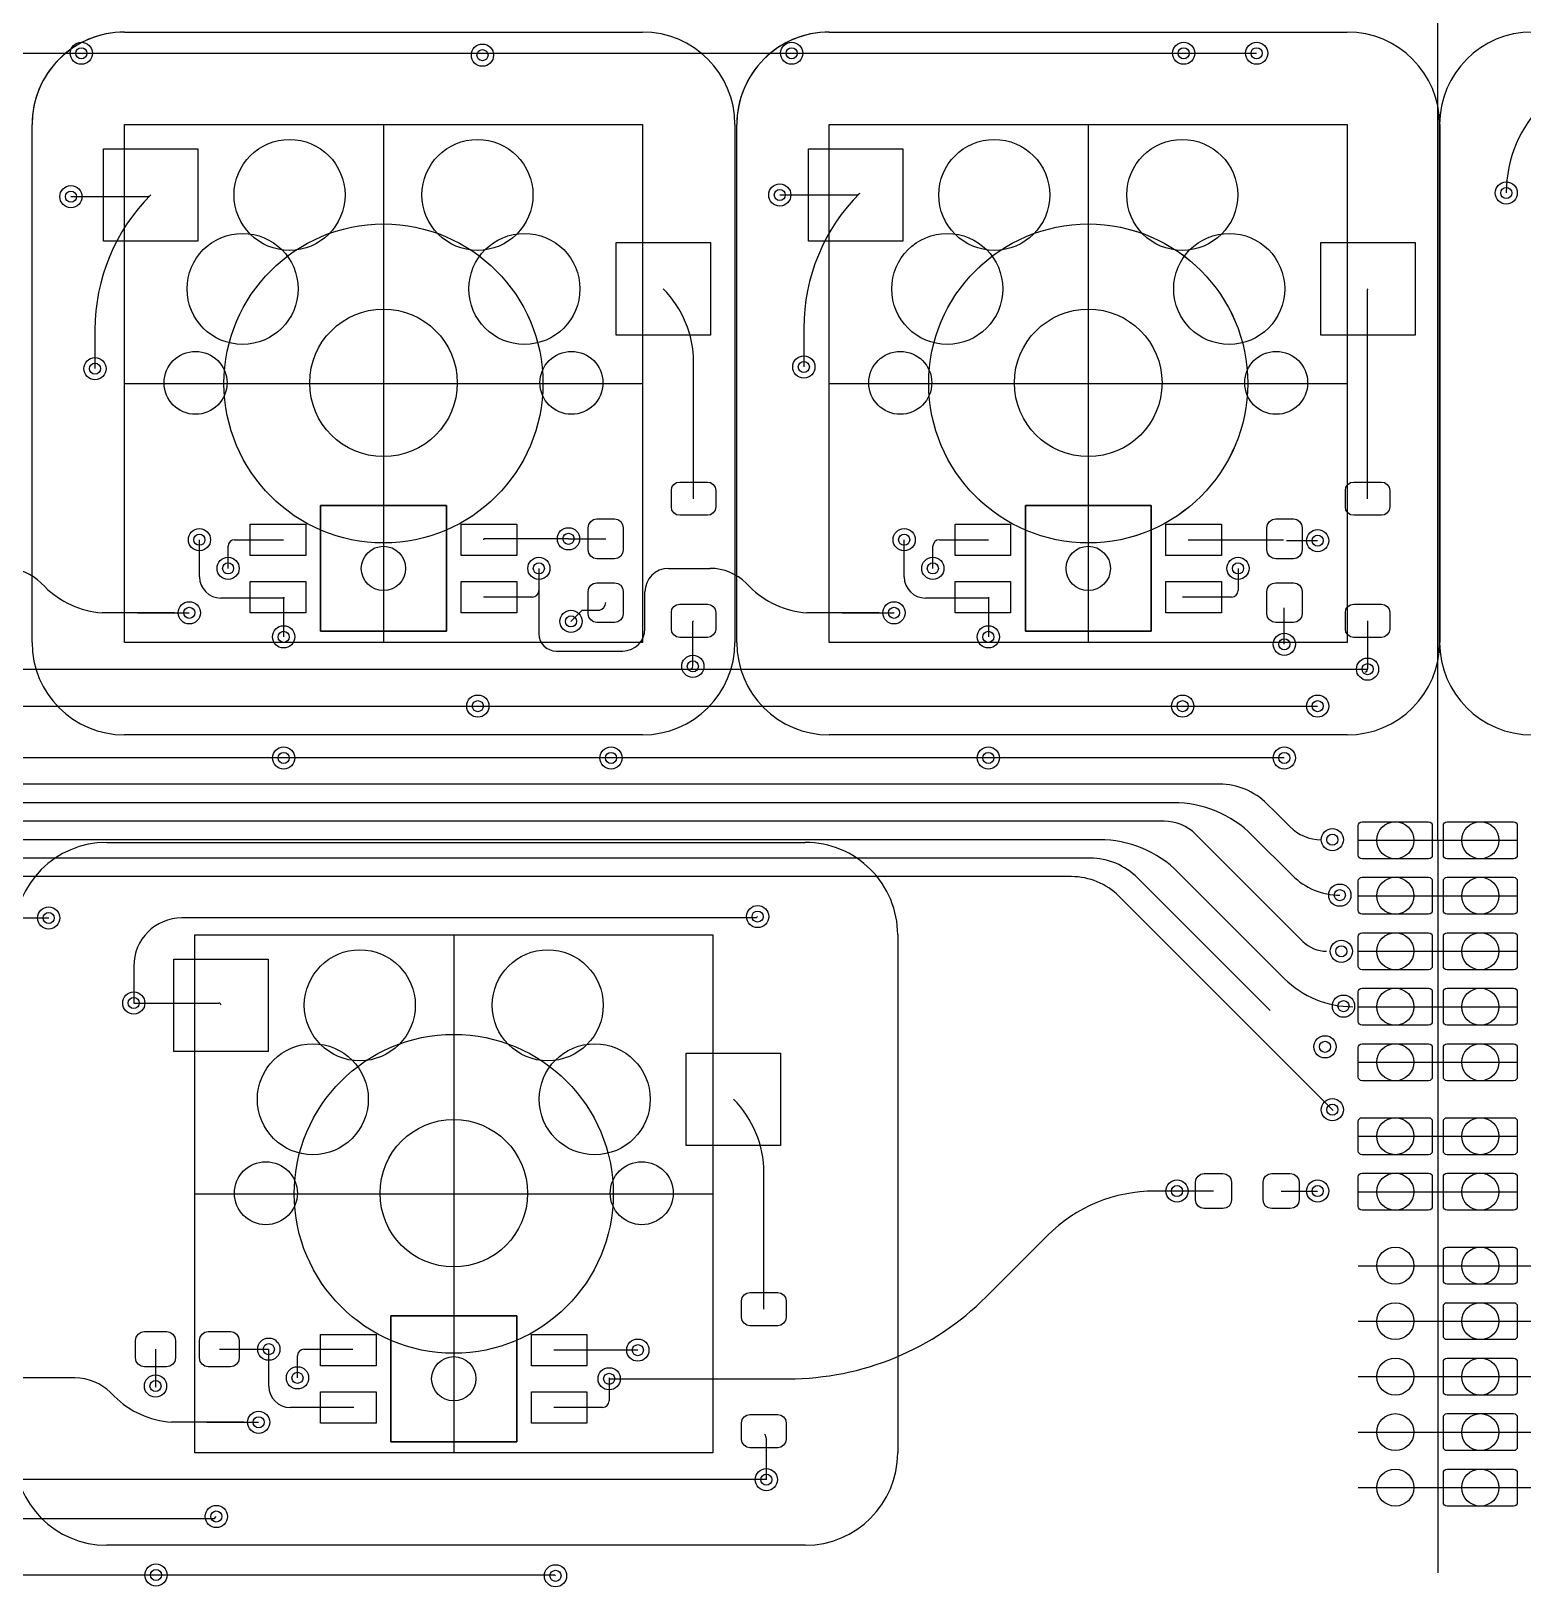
# Model space of a CAD drawing. Header units: millimetres. Extents: x -171 to 83, y -111 to 20.
# Drawn here: x -47.57 to -7.25, y -89.68 to -47.63 of the extents above; entities that cross this region are included whole.
import ezdxf

# ---------------------------------------------------------------- set-up
doc = ezdxf.new("R2010")
doc.units = ezdxf.units.MM
for name, color, linetype, lineweight, true_color in [('livello 4', 18, 'Continuous', 25, 0x000000), ('livello 5', 18, 'Continuous', 25, 0x000000), ('livello 6', 18, 'Continuous', 25, 0x000000), ('livello 7', 1, 'Continuous', 25, 0xff0000)]:
    doc.layers.add(name, color=color, linetype=linetype, lineweight=lineweight, true_color=true_color)

msp = doc.modelspace()

# ---------------------------------------------------------------- linework, layer by layer
at = {"layer": 'livello 4', "color": 133, "true_color": 0x37cbcb, "flags": 128}
msp.add_lwpolyline([(-4.3, -48.60005, 0.41421356), (-7.7, -52.00005)], format="xyb", dxfattribs=at)
for points in [[(-9.4, -69.10005), (-9.3924, -69.06175), (-9.3707, -69.02935), (-9.3383, -69.00765), (-9.3, -69.00005), (-7.5, -69.00005), (-7.4617, -69.00765), (-7.4293, -69.02935), (-7.4076, -69.06175), (-7.4, -69.10005), (-7.4, -69.90005), (-7.4076, -69.93835), (-7.4293, -69.97075), (-7.4617, -69.99245), (-7.5, -70.00005), (-9.3, -70.00005), (-9.3383, -69.99245), (-9.3707, -69.97075), (-9.3924, -69.93835), (-9.4, -69.90005), (-9.4, -69.10005)], [(-9.4, -70.60005), (-9.3924, -70.56175), (-9.3707, -70.52935), (-9.3383, -70.50765), (-9.3, -70.50005), (-7.5, -70.50005), (-7.4617, -70.50765), (-7.4293, -70.52935), (-7.4076, -70.56175), (-7.4, -70.60005), (-7.4, -71.40005), (-7.4076, -71.43835), (-7.4293, -71.47075), (-7.4617, -71.49245), (-7.5, -71.50005), (-9.3, -71.50005), (-9.3383, -71.49245), (-9.3707, -71.47075), (-9.3924, -71.43835), (-9.4, -71.40005), (-9.4, -70.60005)], [(-9.4, -72.10005), (-9.3924, -72.06175), (-9.3707, -72.02935), (-9.3383, -72.00765), (-9.3, -72.00005), (-7.5, -72.00005), (-7.4617, -72.00765), (-7.4293, -72.02935), (-7.4076, -72.06175), (-7.4, -72.10005), (-7.4, -72.90005), (-7.4076, -72.93835), (-7.4293, -72.97075), (-7.4617, -72.99245), (-7.5, -73.00005), (-9.3, -73.00005), (-9.3383, -72.99245), (-9.3707, -72.97075), (-9.3924, -72.93835), (-9.4, -72.90005), (-9.4, -72.10005)], [(-9.4, -73.60005), (-9.3924, -73.56175), (-9.3707, -73.52935), (-9.3383, -73.50765), (-9.3, -73.50005), (-7.5, -73.50005), (-7.4617, -73.50765), (-7.4293, -73.52935), (-7.4076, -73.56175), (-7.4, -73.60005), (-7.4, -74.40005), (-7.4076, -74.43835), (-7.4293, -74.47075), (-7.4617, -74.49245), (-7.5, -74.50005), (-9.3, -74.50005), (-9.3383, -74.49245), (-9.3707, -74.47075), (-9.3924, -74.43835), (-9.4, -74.40005), (-9.4, -73.60005)], [(-9.4, -75.10005), (-9.3924, -75.06175), (-9.3707, -75.02935), (-9.3383, -75.00765), (-9.3, -75.00005), (-7.5, -75.00005), (-7.4617, -75.00765), (-7.4293, -75.02935), (-7.4076, -75.06175), (-7.4, -75.10005), (-7.4, -75.90005), (-7.4076, -75.93835), (-7.4293, -75.97075), (-7.4617, -75.99245), (-7.5, -76.00005), (-9.3, -76.00005), (-9.3383, -75.99245), (-9.3707, -75.97075), (-9.3924, -75.93835), (-9.4, -75.90005), (-9.4, -75.10005)], [(-9.4, -77.10005), (-9.3924, -77.06175), (-9.3707, -77.02935), (-9.3383, -77.00765), (-9.3, -77.00005), (-7.5, -77.00005), (-7.4617, -77.00765), (-7.4293, -77.02935), (-7.4076, -77.06175), (-7.4, -77.10005), (-7.4, -77.90005), (-7.4076, -77.93835), (-7.4293, -77.97075), (-7.4617, -77.99245), (-7.5, -78.00005), (-9.3, -78.00005), (-9.3383, -77.99245), (-9.3707, -77.97075), (-9.3924, -77.93835), (-9.4, -77.90005), (-9.4, -77.10005)], [(-9.4, -78.60005), (-9.3924, -78.56175), (-9.3707, -78.52935), (-9.3383, -78.50765), (-9.3, -78.50005), (-7.5, -78.50005), (-7.4617, -78.50765), (-7.4293, -78.52935), (-7.4076, -78.56175), (-7.4, -78.60005), (-7.4, -79.40005), (-7.4076, -79.43835), (-7.4293, -79.47075), (-7.4617, -79.49245), (-7.5, -79.50005), (-9.3, -79.50005), (-9.3383, -79.49245), (-9.3707, -79.47075), (-9.3924, -79.43835), (-9.4, -79.40005), (-9.4, -78.60005)], [(-9.4, -80.60005), (-9.3924, -80.56175), (-9.3707, -80.52935), (-9.3383, -80.50765), (-9.3, -80.50005), (-7.5, -80.50005), (-7.4617, -80.50765), (-7.4293, -80.52935), (-7.4076, -80.56175), (-7.4, -80.60005), (-7.4, -81.40005), (-7.4076, -81.43835), (-7.4293, -81.47075), (-7.4617, -81.49245), (-7.5, -81.50005), (-9.3, -81.50005), (-9.3383, -81.49245), (-9.3707, -81.47075), (-9.3924, -81.43835), (-9.4, -81.40005), (-9.4, -80.60005)], [(-8.4, -81.00005), (-5.6657, -81.00005)], [(-9.4, -82.10005), (-9.3924, -82.06175), (-9.3707, -82.02935), (-9.3383, -82.00765), (-9.3, -82.00005), (-7.5, -82.00005), (-7.4617, -82.00765), (-7.4293, -82.02935), (-7.4076, -82.06175), (-7.4, -82.10005), (-7.4, -82.90005), (-7.4076, -82.93835), (-7.4293, -82.97075), (-7.4617, -82.99245), (-7.5, -83.00005), (-9.3, -83.00005), (-9.3383, -82.99245), (-9.3707, -82.97075), (-9.3924, -82.93835), (-9.4, -82.90005), (-9.4, -82.10005)], [(-8.4, -82.50005), (-5.5071, -82.50005)], [(-9.4, -83.60005), (-9.3924, -83.56175), (-9.3707, -83.52935), (-9.3383, -83.50765), (-9.3, -83.50005), (-7.5, -83.50005), (-7.4617, -83.50765), (-7.4293, -83.52935), (-7.4076, -83.56175), (-7.4, -83.60005), (-7.4, -84.40005), (-7.4076, -84.43835), (-7.4293, -84.47075), (-7.4617, -84.49245), (-7.5, -84.50005), (-9.3, -84.50005), (-9.3383, -84.49245), (-9.3707, -84.47075), (-9.3924, -84.43835), (-9.4, -84.40005), (-9.4, -83.60005)], [(-8.4, -84.00005), (-6.9, -84.00005)], [(-9.4, -85.10005), (-9.3924, -85.06175), (-9.3707, -85.02935), (-9.3383, -85.00765), (-9.3, -85.00005), (-7.5, -85.00005), (-7.4617, -85.00765), (-7.4293, -85.02935), (-7.4076, -85.06175), (-7.4, -85.10005), (-7.4, -85.90005), (-7.4076, -85.93835), (-7.4293, -85.97075), (-7.4617, -85.99245), (-7.5, -86.00005), (-9.3, -86.00005), (-9.3383, -85.99245), (-9.3707, -85.97075), (-9.3924, -85.93835), (-9.4, -85.90005), (-9.4, -85.10005)], [(-8.4, -85.50005), (-6.9, -85.50005)], [(-9.4, -86.60005), (-9.3924, -86.56175), (-9.3707, -86.52935), (-9.3383, -86.50765), (-9.3, -86.50005), (-7.5, -86.50005), (-7.4617, -86.50765), (-7.4293, -86.52935), (-7.4076, -86.56175), (-7.4, -86.60005), (-7.4, -87.40005), (-7.4076, -87.43835), (-7.4293, -87.47075), (-7.4617, -87.49245), (-7.5, -87.50005), (-9.3, -87.50005), (-9.3383, -87.49245), (-9.3707, -87.47075), (-9.3924, -87.43835), (-9.4, -87.40005), (-9.4, -86.60005)], [(-8.4, -87.00005), (-6.6, -87.00005)]]:
    msp.add_lwpolyline(points, dxfattribs=at)
at = {"layer": 'livello 4', "color": 250, "true_color": 0x121212}
msp.add_circle((-7.7, -52.00005), 0.3, dxfattribs=at)
at = {"layer": 'livello 4', "color": 18, "true_color": 0x000000}
msp.add_circle((-7.7, -52.00005), 0.15, dxfattribs=at)
at = {"layer": 'livello 5', "color": 250, "true_color": 0x3d3d3d, "flags": 128}
for points in [[(-45.048, -47.6503, 0.41421356), (-47.548, -50.1503)], [(-45.048, -47.6505, 0.41422528), (-47.548, -50.1504)], [(-28.549, -50.1503, 0.41421356), (-31.049, -47.6503)], [(-28.5491, -50.1504, 0.41421356), (-31.049, -47.6505)], [(-25.9985, -47.6503, 0.41421356), (-28.4985, -50.1503)], [(-25.998, -47.6503, 0.41421356), (-28.498, -50.1503)], [(-25.998, -47.6505, 0.41422528), (-28.498, -50.1504)], [(-9.4995, -50.1503, 0.41421356), (-11.9995, -47.6503)], [(-9.499, -50.1503, 0.41421356), (-11.999, -47.6503)], [(-9.4991, -50.1504, 0.41421356), (-11.999, -47.6505)], [(-6.9995, -47.6503, 0.41421356), (-9.4995, -50.1503)], [(-47.548, -64.15, 0.41421356), (-45.048, -66.65)], [(-31.049, -66.65, 0.41421356), (-28.549, -64.15)], [(-28.4985, -64.15, 0.41421356), (-25.9985, -66.65)], [(-28.498, -64.15, 0.41421356), (-25.998, -66.65)], [(-11.9995, -66.65, 0.41421356), (-9.4995, -64.15)], [(-11.999, -66.65, 0.41421356), (-9.499, -64.15)], [(-9.4995, -64.15, 0.41421356), (-6.9995, -66.65)], [(-45.5299, -69.5581, 0.41421356), (-48.0299, -72.0581)], [(-24.1488, -72.0581, 0.41422528), (-26.6489, -69.5581)], [(-48.0298, -86.0578, 0.41420185), (-45.5299, -88.5578)], [(-26.6489, -88.5578, 0.41421356), (-24.1489, -86.0578)]]:
    msp.add_lwpolyline(points, format="xyb", dxfattribs=at)
for points in [[(-45.048, -47.6503), (-31.049, -47.6503)], [(-45.048, -47.6504), (-31.049, -47.6504)], [(-25.9985, -47.6503), (-11.9995, -47.6503)], [(-25.998, -47.6503), (-11.999, -47.6503)], [(-25.998, -47.6504), (-11.999, -47.6504)], [(-47.548, -64.15), (-47.548, -50.1503)], [(-45.048, -64.15), (-45.048, -50.1503)], [(-45.048, -50.1503), (-31.049, -50.1503)], [(-45.048, -50.1504), (-31.049, -50.1504)], [(-38.0485, -50.1504), (-38.0485, -64.1504)], [(-31.049, -50.1503), (-31.049, -64.15)], [(-28.549, -50.1503), (-28.549, -64.15)], [(-28.4985, -64.15), (-28.4985, -50.1503)], [(-28.498, -64.15), (-28.498, -50.1503)], [(-25.9985, -64.15), (-25.9985, -50.1503)], [(-25.9985, -50.1503), (-11.9995, -50.1503)], [(-25.998, -50.1503), (-11.999, -50.1503)], [(-25.998, -64.15), (-25.998, -50.1503)], [(-25.998, -50.1504), (-11.999, -50.1504)], [(-18.999, -50.1504), (-18.999, -64.1504)], [(-18.9985, -50.1504), (-18.9985, -64.1504)], [(-11.9995, -50.1503), (-11.9995, -64.15)], [(-11.999, -50.1503), (-11.999, -64.15)], [(-9.4995, -64.15), (-9.4995, -50.1503)], [(-9.4995, -50.1503), (-9.4995, -64.15)], [(-9.499, -50.1503), (-9.499, -64.15)], [(-45.048, -57.1504), (-31.049, -57.1504)], [(-45.048, -57.1504), (-31.049, -57.1504)], [(-25.9985, -57.1504), (-11.9995, -57.1504)], [(-25.998, -57.1504), (-11.999, -57.1504)], [(-25.998, -57.1504), (-11.999, -57.1504)], [(-31.049, -64.15), (-45.048, -64.15)], [(-11.9995, -64.15), (-25.9985, -64.15)], [(-11.999, -64.15), (-25.998, -64.15)], [(-31.049, -66.65), (-45.048, -66.65)], [(-11.9995, -66.65), (-25.9985, -66.65)], [(-11.999, -66.65), (-25.998, -66.65)], [(-45.5299, -69.5581), (-31.5309, -69.5581)], [(-40.6479, -69.5581), (-26.6489, -69.5581)], [(-43.1479, -86.0576), (-43.1479, -72.0581)], [(-43.1479, -72.0581), (-29.1489, -72.0581)], [(-36.1484, -72.0579), (-36.1484, -86.0579)], [(-29.1489, -72.0581), (-29.1489, -86.0576)], [(-24.1489, -72.0581), (-24.1489, -86.0578)], [(-43.1479, -79.0579), (-29.1489, -79.0579)], [(-29.1489, -86.0576), (-43.1479, -86.0576)], [(-31.5309, -88.5578), (-45.5299, -88.5578)], [(-26.6489, -88.5578), (-40.6479, -88.5578)]]:
    msp.add_lwpolyline(points, dxfattribs=at)
at = {"layer": 'livello 5', "color": 250, "true_color": 0x2f2d31, "flags": 128}
for points in [[(-39.7485, -60.4504), (-36.3485, -60.4504)], [(-39.7485, -63.8504), (-39.7485, -60.4504)], [(-36.3485, -60.4504), (-39.7485, -60.4504)], [(-39.7485, -60.4504), (-39.7485, -63.8504)], [(-36.3485, -60.4504), (-36.3485, -63.8504)], [(-36.3485, -63.8504), (-36.3485, -60.4504)], [(-20.6985, -60.4504), (-17.2985, -60.4504)], [(-20.6985, -63.8504), (-20.6985, -60.4504)], [(-17.2985, -60.4504), (-20.6985, -60.4504)], [(-20.6985, -60.4504), (-20.6985, -63.8504)], [(-17.2985, -60.4504), (-17.2985, -63.8504)], [(-17.2985, -63.8504), (-17.2985, -60.4504)], [(-36.3485, -63.8504), (-39.7485, -63.8504)], [(-39.7485, -63.8504), (-36.3485, -63.8504)], [(-17.2985, -63.8504), (-20.6985, -63.8504)], [(-20.6985, -63.8504), (-17.2985, -63.8504)], [(-37.8484, -85.7579), (-37.8484, -82.3579)], [(-37.8484, -82.3579), (-34.4484, -82.3579)], [(-34.4484, -82.3579), (-37.8484, -82.3579)], [(-37.8484, -82.3579), (-37.8484, -85.7579)], [(-34.4484, -82.3579), (-34.4484, -85.7579)], [(-34.4484, -85.7579), (-34.4484, -82.3579)], [(-34.4484, -85.7579), (-37.8484, -85.7579)], [(-37.8484, -85.7579), (-34.4484, -85.7579)]]:
    msp.add_lwpolyline(points, dxfattribs=at)
at = {"layer": 'livello 5', "color": 250, "true_color": 0x3d3d3d}
for centre in [(-38.0485, -57.1504), (-18.999, -57.1504), (-18.9985, -57.1504), (-36.1484, -79.0579)]:
    msp.add_circle(centre, 4.3114, dxfattribs=at)
at = {"layer": 'livello 6', "color": 133, "true_color": 0x37cbcb, "flags": 128}
for points in [[(-65.0985, -48.223), (-14.4485, -48.223)], [(-43.0635, -50.804), (-43.0635, -53.304), (-45.6135, -53.304), (-45.6135, -50.804), (-43.0635, -50.804)], [(-24.0135, -50.804), (-24.0135, -53.304), (-26.5635, -53.304), (-26.5635, -50.804), (-24.0135, -50.804)], [(-46.4985, -52.1003), (-44.4504, -52.1003)], [(-27.3366, -52.054), (-25.2885, -52.054)], [(-29.2135, -53.3439), (-29.2135, -55.8439), (-31.7635, -55.8439), (-31.7635, -53.3439), (-29.2135, -53.3439)], [(-10.1635, -53.3439), (-10.1635, -55.8439), (-12.7135, -55.8439), (-12.7135, -53.3439), (-10.1635, -53.3439)], [(-11.4485, -60.2651), (-11.4485, -54.6181)], [(-45.8485, -55.6994), (-45.8485, -56.7504)], [(-26.6866, -55.6531), (-26.6866, -56.7041)], [(-29.6672, -60.2651), (-29.6672, -56.5768)], [(-29.2922, -59.8151), (-29.2061, -59.8322), (-29.1331, -59.881), (-29.0844, -59.954), (-29.0672, -60.0401), (-29.0672, -60.4901), (-29.0844, -60.5762), (-29.1331, -60.6492), (-29.2061, -60.6979), (-29.2922, -60.7151), (-30.0422, -60.7151), (-30.1283, -60.6979), (-30.2013, -60.6492), (-30.2501, -60.5762), (-30.2672, -60.4901), (-30.2672, -60.0401), (-30.2501, -59.954), (-30.2013, -59.881), (-30.1283, -59.8322), (-30.0422, -59.8151), (-29.2922, -59.8151)], [(-11.0735, -59.8151), (-10.9874, -59.8322), (-10.9144, -59.881), (-10.8657, -59.954), (-10.8485, -60.0401), (-10.8485, -60.4901), (-10.8657, -60.5762), (-10.9144, -60.6492), (-10.9874, -60.6979), (-11.0735, -60.7151), (-11.8235, -60.7151), (-11.9097, -60.6979), (-11.9826, -60.6492), (-12.0314, -60.5762), (-12.0485, -60.4901), (-12.0485, -60.0401), (-12.0314, -59.954), (-11.9826, -59.881), (-11.9097, -59.8322), (-11.8235, -59.8151), (-11.0735, -59.8151)], [(-41.6485, -61.8005), (-41.6485, -60.9504), (-40.1485, -60.9504), (-40.1485, -61.8005), (-41.6485, -61.8005)], [(-35.9485, -61.8005), (-35.9485, -60.9504), (-34.4485, -60.9504), (-34.4485, -61.8005), (-35.9485, -61.8005)], [(-31.8047, -60.8129), (-31.7138, -60.831), (-31.6368, -60.8825), (-31.5853, -60.9596), (-31.5672, -61.0505), (-31.5672, -61.6504), (-31.5853, -61.7413), (-31.6368, -61.8184), (-31.7138, -61.8699), (-31.8047, -61.8879), (-32.2797, -61.8879), (-32.3706, -61.8699), (-32.4476, -61.8184), (-32.4991, -61.7413), (-32.5172, -61.6504), (-32.5172, -61.0505), (-32.4991, -60.9596), (-32.4476, -60.8825), (-32.3706, -60.831), (-32.2797, -60.8129), (-31.8047, -60.8129)], [(-22.5985, -61.8005), (-22.5985, -60.9504), (-21.0985, -60.9504), (-21.0985, -61.8005), (-22.5985, -61.8005)], [(-16.8985, -61.8005), (-16.8985, -60.9504), (-15.3985, -60.9504), (-15.3985, -61.8005), (-16.8985, -61.8005)], [(-13.4547, -60.8129), (-13.3638, -60.831), (-13.2868, -60.8825), (-13.2353, -60.9596), (-13.2172, -61.0505), (-13.2172, -61.6504), (-13.2353, -61.7413), (-13.2868, -61.8184), (-13.3638, -61.8699), (-13.4547, -61.8879), (-13.9297, -61.8879), (-14.0206, -61.8699), (-14.0976, -61.8184), (-14.1491, -61.7413), (-14.1672, -61.6504), (-14.1672, -61.0505), (-14.1491, -60.9596), (-14.0976, -60.8825), (-14.0206, -60.831), (-13.9297, -60.8129), (-13.4547, -60.8129)], [(-43.0235, -62.3754), (-43.0235, -61.3754)], [(-42.0735, -61.3754), (-40.7485, -61.3754)], [(-33.0485, -61.3504), (-35.3235, -61.3504)], [(-33.0485, -61.3504), (-32.0422, -61.3504)], [(-23.9735, -62.3754), (-23.9735, -61.3754)], [(-23.0235, -61.3754), (-21.6985, -61.3754)], [(-16.2985, -61.3754), (-13.7172, -61.3754)], [(-13.6427, -61.4), (-12.7985, -61.4)], [(-42.2485, -62.1504), (-42.2485, -61.5505)], [(-23.1985, -62.1504), (-23.1985, -61.5505)], [(-33.8485, -62.1504), (-33.8485, -62.7504)], [(-33.8485, -62.1504), (-33.8485, -62.7504)], [(-30.3472, -62.1504), (-29.2142, -62.1504)], [(-14.9485, -62.1504), (-14.9485, -62.7504)], [(-47.2057, -62.6433), (-47.2985, -62.5505)], [(-41.6485, -63.3504), (-41.6485, -62.5004), (-40.1485, -62.5004), (-40.1485, -63.3504), (-41.6485, -63.3504)], [(-35.9485, -63.3504), (-35.9485, -62.5004), (-34.4485, -62.5004), (-34.4485, -63.3504), (-35.9485, -63.3504)], [(-31.8047, -62.5379), (-31.7138, -62.556), (-31.6368, -62.6075), (-31.5853, -62.6846), (-31.5672, -62.7754), (-31.5672, -63.3754), (-31.5853, -63.4663), (-31.6368, -63.5434), (-31.7138, -63.5949), (-31.8047, -63.613), (-32.2797, -63.613), (-32.3706, -63.5949), (-32.4476, -63.5434), (-32.4991, -63.4663), (-32.5172, -63.3754), (-32.5172, -62.7754), (-32.4991, -62.6846), (-32.4476, -62.6075), (-32.3706, -62.556), (-32.2797, -62.5379), (-31.8047, -62.5379)], [(-28.1557, -62.6433), (-28.2485, -62.5505)], [(-22.5985, -63.3504), (-22.5985, -62.5004), (-21.0985, -62.5004), (-21.0985, -63.3504), (-22.5985, -63.3504)], [(-16.8985, -63.3504), (-16.8985, -62.5004), (-15.3985, -62.5004), (-15.3985, -63.3504), (-16.8985, -63.3504)], [(-13.4547, -62.5379), (-13.3638, -62.556), (-13.2868, -62.6075), (-13.2353, -62.6846), (-13.2172, -62.7754), (-13.2172, -63.3754), (-13.2353, -63.4663), (-13.2868, -63.5434), (-13.3638, -63.5949), (-13.4547, -63.613), (-13.9297, -63.613), (-14.0206, -63.5949), (-14.0976, -63.5434), (-14.1491, -63.4663), (-14.1672, -63.3754), (-14.1672, -62.7754), (-14.1491, -62.6846), (-14.0976, -62.6075), (-14.0206, -62.556), (-13.9297, -62.5379), (-13.4547, -62.5379)], [(-40.7235, -62.9504), (-42.4485, -62.9504)], [(-40.7485, -62.9255), (-40.7485, -64.0003)], [(-34.0235, -62.9255), (-35.3485, -62.9255)], [(-34.0235, -62.9255), (-35.3485, -62.9255)], [(-33.8485, -62.7504), (-33.8485, -63.9152)], [(-30.9802, -63.7835), (-30.9802, -62.7835)], [(-21.6735, -62.9504), (-23.3985, -62.9504)], [(-21.6985, -62.9255), (-21.6985, -64.0003)], [(-15.1235, -62.9255), (-16.4485, -62.9255)], [(-44.6985, -63.3481), (-45.6566, -63.3481)], [(-43.7009, -63.3481), (-44.6985, -63.3481)], [(-44.6985, -63.3481), (-43.3042, -63.3481)], [(-43.6985, -63.3504), (-43.7009, -63.3481)], [(-32.9802, -63.5835), (-32.6796, -63.2829)], [(-32.6796, -63.2829), (-32.209, -63.2829)], [(-29.2922, -63.1151), (-29.2061, -63.1322), (-29.1331, -63.181), (-29.0844, -63.254), (-29.0672, -63.3401), (-29.0672, -63.7901), (-29.0844, -63.8762), (-29.1331, -63.9492), (-29.2061, -63.9979), (-29.2922, -64.0151), (-30.0422, -64.0151), (-30.1283, -63.9979), (-30.2013, -63.9492), (-30.2501, -63.8762), (-30.2672, -63.7901), (-30.2672, -63.3401), (-30.2501, -63.254), (-30.2013, -63.181), (-30.1283, -63.1322), (-30.0422, -63.1151), (-29.2922, -63.1151)], [(-25.6485, -63.3481), (-26.6066, -63.3481)], [(-24.6509, -63.3481), (-25.6485, -63.3481)], [(-25.6485, -63.3481), (-24.2542, -63.3481)], [(-24.6485, -63.3504), (-24.6509, -63.3481)], [(-13.6985, -64.2003), (-13.6985, -63.2191)], [(-11.0735, -63.1151), (-10.9874, -63.1322), (-10.9144, -63.181), (-10.8657, -63.254), (-10.8485, -63.3401), (-10.8485, -63.7901), (-10.8657, -63.8762), (-10.9144, -63.9492), (-10.9874, -63.9979), (-11.0735, -64.0151), (-11.8235, -64.0151), (-11.9097, -63.9979), (-11.9826, -63.9492), (-12.0314, -63.8762), (-12.0485, -63.7901), (-12.0485, -63.3401), (-12.0314, -63.254), (-11.9826, -63.181), (-11.9097, -63.1322), (-11.8235, -63.1151), (-11.0735, -63.1151)], [(-29.6859, -63.5838), (-29.6672, -63.5651)], [(-29.6859, -64.7958), (-29.6859, -63.5838)], [(-11.4485, -63.5651), (-11.4485, -64.8731)], [(-33.3802, -64.3835), (-31.5802, -64.3835)], [(-85.7172, -64.8731), (-11.4485, -64.8731)], [(-106.2717, -65.8731), (-12.7985, -65.8731)], [(-13.6985, -67.2731), (-105.1717, -67.2731)], [(-21.1985, -67.9835), (-104.9485, -67.9835)], [(-15.4485, -67.9835), (-21.1985, -67.9835)], [(-20.9485, -68.4835), (-104.9485, -68.4835)], [(-16.6985, -68.4835), (-20.9485, -68.4835)], [(-13.9485, -68.7335), (-14.1682, -68.5138)], [(-13.5521, -69.1299), (-13.9485, -68.7335)], [(-16.9485, -68.9835), (-105.0772, -68.9835)], [(-13.1985, -72.2335), (-16.095, -69.3371)], [(-13.4789, -70.4532), (-14.5647, -69.3674)], [(-11.6985, -69.1), (-11.6909, -69.0617), (-11.6693, -69.0293), (-11.6368, -69.0076), (-11.5985, -69), (-9.7985, -69), (-9.7603, -69.0076), (-9.7278, -69.0293), (-9.7062, -69.0617), (-9.6985, -69.1), (-9.6985, -69.9), (-9.7062, -69.9383), (-9.7278, -69.9707), (-9.7603, -69.9924), (-9.7985, -70), (-11.5985, -70), (-11.6368, -69.9924), (-11.6693, -69.9707), (-11.6909, -69.9383), (-11.6985, -69.9), (-11.6985, -69.1)], [(-18.6985, -69.4835), (-104.8272, -69.4835)], [(-20.4485, -69.9835), (-104.5772, -69.9835)], [(-18.9485, -69.9835), (-20.4485, -69.9835)], [(-19.4485, -70.4835), (-104.595, -70.4835)], [(-14.1985, -73.9835), (-17.6682, -70.5138)], [(-13.6985, -73.2335), (-16.5647, -70.3674)], [(-11.6985, -70.6), (-11.6909, -70.5617), (-11.6693, -70.5293), (-11.6368, -70.5076), (-11.5985, -70.5), (-9.7985, -70.5), (-9.7603, -70.5076), (-9.7278, -70.5293), (-9.7062, -70.5617), (-9.6985, -70.6), (-9.6985, -71.4), (-9.7062, -71.4383), (-9.7278, -71.4707), (-9.7603, -71.4924), (-9.7985, -71.5), (-11.5985, -71.5), (-11.6368, -71.4924), (-11.6693, -71.4707), (-11.6909, -71.4383), (-11.6985, -71.4), (-11.6985, -70.6)], [(-12.3775, -76.8046), (-18.1682, -71.0138)], [(-67.3795, -71.6), (-47.0985, -71.6)], [(-27.9748, -71.6), (-43.4985, -71.6)], [(-27.9366, -71.5619), (-27.9748, -71.6)], [(-11.6985, -72.1), (-11.6909, -72.0617), (-11.6693, -72.0293), (-11.6368, -72.0076), (-11.5985, -72), (-9.7985, -72), (-9.7603, -72.0076), (-9.7278, -72.0293), (-9.7062, -72.0617), (-9.6985, -72.1), (-9.6985, -72.9), (-9.7062, -72.9383), (-9.7278, -72.9707), (-9.7603, -72.9924), (-9.7985, -73), (-11.5985, -73), (-11.6368, -72.9924), (-11.6693, -72.9707), (-11.6909, -72.9383), (-11.6985, -72.9), (-11.6985, -72.1)], [(-41.1634, -72.7115), (-41.1634, -75.2115), (-43.7134, -75.2115), (-43.7134, -72.7115), (-41.1634, -72.7115)], [(-44.7985, -72.9), (-44.7985, -73.9)], [(-11.6985, -73.6), (-11.6909, -73.5617), (-11.6693, -73.5293), (-11.6368, -73.5076), (-11.5985, -73.5), (-9.7985, -73.5), (-9.7603, -73.5076), (-9.7278, -73.5293), (-9.7062, -73.5617), (-9.6985, -73.6), (-9.6985, -74.4), (-9.7062, -74.4383), (-9.7278, -74.4707), (-9.7603, -74.4924), (-9.7985, -74.5), (-11.5985, -74.5), (-11.6368, -74.4924), (-11.6693, -74.4707), (-11.6909, -74.4383), (-11.6985, -74.4), (-11.6985, -73.6)], [(-44.7985, -73.9), (-42.4998, -73.9)], [(-14.0846, -74.0975), (-14.1985, -73.9835)], [(-27.3134, -75.2514), (-27.3134, -77.7514), (-29.8634, -77.7514), (-29.8634, -75.2514), (-27.3134, -75.2514)], [(-11.6985, -75.1), (-11.6909, -75.0617), (-11.6693, -75.0293), (-11.6368, -75.0076), (-11.5985, -75), (-9.7985, -75), (-9.7603, -75.0076), (-9.7278, -75.0293), (-9.7062, -75.0617), (-9.6985, -75.1), (-9.6985, -75.9), (-9.7062, -75.9383), (-9.7278, -75.9707), (-9.7603, -75.9924), (-9.7985, -76), (-11.5985, -76), (-11.6368, -75.9924), (-11.6693, -75.9707), (-11.6909, -75.9383), (-11.6985, -75.9), (-11.6985, -75.1)], [(-11.6985, -77.1), (-11.6909, -77.0617), (-11.6693, -77.0293), (-11.6368, -77.0076), (-11.5985, -77), (-9.7985, -77), (-9.7603, -77.0076), (-9.7278, -77.0293), (-9.7062, -77.0617), (-9.6985, -77.1), (-9.6985, -77.9), (-9.7062, -77.9383), (-9.7278, -77.9707), (-9.7603, -77.9924), (-9.7985, -78), (-11.5985, -78), (-11.6368, -77.9924), (-11.6693, -77.9707), (-11.6909, -77.9383), (-11.6985, -77.9), (-11.6985, -77.1)], [(-27.7671, -82.1726), (-27.7671, -78.4843)], [(-15.1235, -79.221), (-15.1416, -79.3119), (-15.1931, -79.3889), (-15.2702, -79.4404), (-15.361, -79.4585), (-15.861, -79.4585), (-15.9519, -79.4404), (-16.029, -79.3889), (-16.0805, -79.3119), (-16.0985, -79.221), (-16.0985, -78.746), (-16.0805, -78.6551), (-16.029, -78.5781), (-15.9519, -78.5266), (-15.861, -78.5085), (-15.361, -78.5085), (-15.2702, -78.5266), (-15.1931, -78.5781), (-15.1416, -78.6551), (-15.1235, -78.746), (-15.1235, -79.221)], [(-13.2985, -79.221), (-13.3166, -79.3119), (-13.3681, -79.3889), (-13.4452, -79.4404), (-13.536, -79.4585), (-14.036, -79.4585), (-14.1269, -79.4404), (-14.204, -79.3889), (-14.2555, -79.3119), (-14.2735, -79.221), (-14.2735, -78.746), (-14.2555, -78.6551), (-14.204, -78.5781), (-14.1269, -78.5266), (-14.036, -78.5085), (-13.536, -78.5085), (-13.4452, -78.5266), (-13.3681, -78.5781), (-13.3166, -78.6551), (-13.2985, -78.746), (-13.2985, -79.221)], [(-11.6985, -78.6), (-11.6909, -78.5617), (-11.6693, -78.5293), (-11.6368, -78.5076), (-11.5985, -78.5), (-9.7985, -78.5), (-9.7603, -78.5076), (-9.7278, -78.5293), (-9.7062, -78.5617), (-9.6985, -78.6), (-9.6985, -79.4), (-9.7062, -79.4383), (-9.7278, -79.4707), (-9.7603, -79.4924), (-9.7985, -79.5), (-11.5985, -79.5), (-11.6368, -79.4924), (-11.6693, -79.4707), (-11.6909, -79.4383), (-11.6985, -79.4), (-11.6985, -78.6)], [(-16.5985, -78.9835), (-17.1985, -78.9835)], [(-15.611, -78.9835), (-16.5985, -78.9835)], [(-13.786, -78.9835), (-12.7985, -78.9835)], [(-21.7557, -81.8407), (-20.1006, -80.1856)], [(-27.3921, -81.7226), (-27.306, -81.7397), (-27.233, -81.7885), (-27.1842, -81.8615), (-27.1671, -81.9476), (-27.1671, -82.3976), (-27.1842, -82.4837), (-27.233, -82.5567), (-27.306, -82.6054), (-27.3921, -82.6226), (-28.1421, -82.6226), (-28.2282, -82.6054), (-28.3012, -82.5567), (-28.3499, -82.4837), (-28.3671, -82.3976), (-28.3671, -81.9476), (-28.3499, -81.8615), (-28.3012, -81.7885), (-28.2282, -81.7397), (-28.1421, -81.7226), (-27.3921, -81.7226)], [(-43.6734, -83.4954), (-43.6915, -83.5863), (-43.7429, -83.6634), (-43.82, -83.7149), (-43.9109, -83.7329), (-44.5109, -83.7329), (-44.6018, -83.7149), (-44.6788, -83.6634), (-44.7303, -83.5863), (-44.7484, -83.4954), (-44.7484, -83.0205), (-44.7303, -82.9296), (-44.6788, -82.8525), (-44.6018, -82.801), (-44.5109, -82.7829), (-43.9109, -82.7829), (-43.82, -82.801), (-43.7429, -82.8525), (-43.6915, -82.9296), (-43.6734, -83.0205), (-43.6734, -83.4954)], [(-41.9484, -83.4954), (-41.9665, -83.5863), (-42.0179, -83.6634), (-42.095, -83.7149), (-42.1859, -83.7329), (-42.7859, -83.7329), (-42.8768, -83.7149), (-42.9538, -83.6634), (-43.0053, -83.5863), (-43.0234, -83.4954), (-43.0234, -83.0205), (-43.0053, -82.9296), (-42.9538, -82.8525), (-42.8768, -82.801), (-42.7859, -82.7829), (-42.1859, -82.7829), (-42.095, -82.801), (-42.0179, -82.8525), (-41.9665, -82.9296), (-41.9484, -83.0205), (-41.9484, -83.4954)], [(-44.2109, -83.2579), (-44.2109, -84.2537)], [(-42.4859, -83.2579), (-41.1484, -83.2579)], [(-41.1484, -84.2579), (-41.1484, -83.2579)], [(-40.1984, -83.2579), (-38.8734, -83.2579)], [(-38.2484, -82.8579), (-38.2484, -83.708), (-39.7484, -83.708), (-39.7484, -82.8579), (-38.2484, -82.8579)], [(-32.5484, -82.8579), (-32.5484, -83.708), (-34.0484, -83.708), (-34.0484, -82.8579), (-32.5484, -82.8579)], [(-40.3734, -84.0329), (-40.3734, -83.4329)], [(-31.1734, -83.2829), (-33.4484, -83.2829)], [(-46.3891, -84.0329), (-55.8294, -84.0329)], [(-31.9484, -84.0329), (-31.9484, -84.0579)], [(-31.9484, -84.0579), (-27.1087, -84.0579)], [(-31.9484, -84.0579), (-31.9484, -84.6579)], [(-45.3305, -84.5258), (-45.4234, -84.4329)], [(-38.2484, -84.4079), (-38.2484, -85.2579), (-39.7484, -85.2579), (-39.7484, -84.4079), (-38.2484, -84.4079)], [(-32.5484, -84.4079), (-32.5484, -85.2579), (-34.0484, -85.2579), (-34.0484, -84.4079), (-32.5484, -84.4079)], [(-38.8484, -84.833), (-40.5734, -84.833)], [(-32.1234, -84.833), (-33.4484, -84.833)], [(-42.8234, -85.2306), (-43.7815, -85.2306)], [(-42.8234, -85.2306), (-41.429, -85.2306)], [(-41.8257, -85.2306), (-42.8234, -85.2306)], [(-41.8234, -85.2329), (-41.8257, -85.2306)], [(-27.3921, -85.0226), (-27.306, -85.0397), (-27.233, -85.0885), (-27.1842, -85.1615), (-27.1671, -85.2476), (-27.1671, -85.6976), (-27.1842, -85.7837), (-27.233, -85.8567), (-27.306, -85.9054), (-27.3921, -85.9226), (-28.1421, -85.9226), (-28.2282, -85.9054), (-28.3012, -85.8567), (-28.3499, -85.7837), (-28.3671, -85.6976), (-28.3671, -85.2476), (-28.3499, -85.1615), (-28.3012, -85.0885), (-28.2282, -85.0397), (-28.1421, -85.0226), (-27.3921, -85.0226)], [(-27.6985, -86.7835), (-27.6985, -85.68)], [(-27.6985, -86.7835), (-74.2985, -86.7835)], [(-66.2985, -87.8335), (-42.6199, -87.8335)], [(-42.6199, -87.8335), (-42.5671, -87.7806)], [(-44.1985, -89.3635), (-74.6985, -89.3635)], [(-33.4185, -89.3635), (-44.1985, -89.3635)], [(-33.3985, -89.3835), (-33.4185, -89.3635)]]:
    msp.add_lwpolyline(points, dxfattribs=at)
for points in [[(-44.3386, -52.0539, 0.19891478), (-45.8485, -55.6994)], [(-44.4504, -52.1003, 0.1990148), (-44.3385, -52.0539)], [(-25.1766, -52.0076, 0.19891687), (-26.6866, -55.6531)], [(-25.2885, -52.0539, 0.19894675), (-25.1766, -52.0076)], [(-29.6672, -56.5768, 0.19890479), (-30.4885, -54.594)], [(-11.4385, -54.594, 0.19885731), (-11.4485, -54.6181)], [(-42.0735, -61.3754, 0.41421356), (-42.2485, -61.5504)], [(-35.3235, -61.3504, 0.41421356), (-35.3485, -61.3754)], [(-23.0235, -61.3754, 0.41421356), (-23.1985, -61.5504)], [(-47.2985, -62.5504, 0.19890496), (-48.2642, -62.1505)], [(-30.3472, -62.1505, 0.41421356), (-30.9802, -62.7835)], [(-28.2485, -62.5504, 0.19890496), (-29.2142, -62.1505)], [(-47.2056, -62.6433, 0.18029176), (-45.6566, -63.3481)], [(-43.0235, -62.3755, 0.41416263), (-42.4485, -62.9504)], [(-28.1556, -62.6433, 0.18029176), (-26.6066, -63.3481)], [(-23.9735, -62.3755, 0.41416263), (-23.3985, -62.9504)], [(-34.0235, -62.9255, 0.41421356), (-33.8485, -62.7505)], [(-34.0235, -62.9255, 0.41421356), (-33.8485, -62.7505)], [(-32.209, -63.2829, 0.34537141), (-32.0422, -63.0754)], [(-15.1235, -62.9255, 0.41421356), (-14.9485, -62.7505)], [(-43.2986, -63.3505, 0.19784702), (-43.3042, -63.3481)], [(-24.2486, -63.3505, 0.19784702), (-24.2542, -63.3481)], [(-33.8485, -63.9152, 0.41421356), (-33.3802, -64.3835)], [(-31.5802, -64.3835, 0.41421356), (-30.9802, -63.7835)], [(-29.7632, -64.8731, 0.41421356), (-29.6859, -64.7958)], [(-11.5259, -64.9505, 0.41421356), (-11.4485, -64.8731)], [(-14.1682, -68.5138, 0.19890152), (-15.4485, -67.9835)], [(-14.5646, -69.3674, 0.19891202), (-16.6985, -68.4835)], [(-16.095, -69.337, 0.19889732), (-16.9485, -68.9835)], [(-13.5521, -69.1299, 0.19892777), (-12.6985, -69.4835)], [(-16.5646, -70.3674, 0.19891202), (-18.6985, -69.4835)], [(-17.6682, -70.5138, 0.19890152), (-18.9485, -69.9835)], [(-18.1682, -71.0138, 0.19890152), (-19.4485, -70.4835)], [(-13.4789, -70.4532, 0.19891588), (-12.1985, -70.9835)], [(-43.4985, -71.6, 0.41421356), (-44.7985, -72.9)], [(-13.1986, -72.2335, 0.19891296), (-12.5552, -72.5)], [(-13.6986, -73.2335, 0.19891246), (-11.8481, -74)], [(-42.4384, -73.9614, 0.41421356), (-42.4998, -73.9)], [(-27.767, -78.4843, 0.19890863), (-28.5884, -76.5015)], [(-17.1985, -78.9835, 0.19891208), (-20.1006, -80.1856)], [(-27.1087, -84.058, 0.19891216), (-21.7557, -81.8407)], [(-40.1984, -83.2579, 0.41421356), (-40.3734, -83.4329)], [(-45.4234, -84.433, 0.19891284), (-46.3891, -84.033)], [(-45.3305, -84.5258, 0.18029176), (-43.7815, -85.2306)], [(-44.2109, -84.2537, 0.19927983), (-44.1985, -84.2835)], [(-41.1484, -84.258, 0.41416263), (-40.5734, -84.8329)], [(-32.1234, -84.833, 0.41421356), (-31.9484, -84.658)], [(-41.4234, -85.2329, 0.1964892), (-41.429, -85.2306)], [(-27.6985, -85.68, 0.19900148), (-27.7481, -85.5604)]]:
    msp.add_lwpolyline(points, format="xyb", dxfattribs=at)
at = {"layer": 'livello 6', "color": 250, "true_color": 0x2f2d31, "flags": 128}
for points in [[(-39.7485, -60.4504), (-36.3485, -60.4504)], [(-39.7485, -63.8504), (-39.7485, -60.4504)], [(-36.3485, -60.4504), (-39.7485, -60.4504)], [(-39.7485, -60.4504), (-39.7485, -63.8504)], [(-36.3485, -60.4504), (-36.3485, -63.8504)], [(-36.3485, -63.8504), (-36.3485, -60.4504)], [(-20.6985, -60.4504), (-17.2985, -60.4504)], [(-20.6985, -63.8504), (-20.6985, -60.4504)], [(-17.2985, -60.4504), (-20.6985, -60.4504)], [(-20.6985, -60.4504), (-20.6985, -63.8504)], [(-17.2985, -60.4504), (-17.2985, -63.8504)], [(-17.2985, -63.8504), (-17.2985, -60.4504)], [(-36.3485, -63.8504), (-39.7485, -63.8504)], [(-39.7485, -63.8504), (-36.3485, -63.8504)], [(-17.2985, -63.8504), (-20.6985, -63.8504)], [(-20.6985, -63.8504), (-17.2985, -63.8504)], [(-37.8484, -85.7579), (-37.8484, -82.3579)], [(-37.8484, -82.3579), (-34.4484, -82.3579)], [(-34.4484, -82.3579), (-37.8484, -82.3579)], [(-37.8484, -82.3579), (-37.8484, -85.7579)], [(-34.4484, -82.3579), (-34.4484, -85.7579)], [(-34.4484, -85.7579), (-34.4484, -82.3579)], [(-34.4484, -85.7579), (-37.8484, -85.7579)], [(-37.8484, -85.7579), (-34.4484, -85.7579)]]:
    msp.add_lwpolyline(points, dxfattribs=at)
at = {"layer": 'livello 6', "color": 250, "true_color": 0x121212}
for centre in [(-46.2172, -48.223), (-27.0172, -48.223), (-16.4172, -48.223), (-14.4485, -48.223), (-35.3735, -48.2753), (-46.4985, -52.1003), (-27.3366, -52.054), (-45.8485, -56.7504), (-26.6866, -56.7041), (-43.0235, -61.3754), (-33.0485, -61.3504), (-23.9735, -61.3754), (-12.7985, -61.4), (-42.2485, -62.1504), (-33.8485, -62.1504), (-23.1985, -62.1504), (-14.9485, -62.1504), (-43.2985, -63.3504), (-24.2485, -63.3504), (-32.9802, -63.5835), (-40.7485, -64.0003), (-21.6985, -64.0003), (-13.6985, -64.2003), (-29.6859, -64.7958), (-11.4485, -64.8731), (-35.4985, -65.8731), (-16.4485, -65.8731), (-12.7985, -65.8731), (-40.7485, -67.2731), (-31.8985, -67.2731), (-21.6985, -67.2731), (-13.6985, -67.2731), (-12.3985, -69.4835), (-12.1985, -70.9835), (-47.0985, -71.6), (-27.9366, -71.5619), (-12.1587, -72.5), (-44.7985, -73.9), (-12.0985, -73.9835), (-12.5985, -75.0835), (-12.3985, -76.7835), (-16.5985, -78.9835), (-12.7985, -78.9835), (-41.1484, -83.2579), (-31.1734, -83.2829), (-44.2109, -84.2537), (-40.3734, -84.0329), (-31.9484, -84.0579), (-41.4234, -85.2329), (-27.6985, -86.7835), (-42.5671, -87.7806), (-44.1985, -89.3635), (-33.3985, -89.3835)]:
    msp.add_circle(centre, 0.3, dxfattribs=at)
at = {"layer": 'livello 6', "color": 18, "true_color": 0x000000}
for centre, radius in [((-46.2172, -48.223), 0.15), ((-35.3735, -48.2753), 0.15), ((-27.0172, -48.223), 0.15), ((-16.4172, -48.223), 0.15), ((-14.4485, -48.223), 0.15), ((-40.5885, -52.054), 1.5), ((-35.5085, -52.054), 1.5), ((-21.5385, -52.054), 1.5), ((-16.4585, -52.054), 1.5), ((-46.4985, -52.1003), 0.15), ((-27.3366, -52.054), 0.15), ((-41.8585, -54.5939), 1.5), ((-34.2385, -54.5939), 1.5), ((-22.8085, -54.5939), 1.5), ((-15.1885, -54.5939), 1.5), ((-38.0485, -57.1339), 1.9939), ((-38.0485, -57.1339), 1.9939), ((-18.9985, -57.1339), 1.9939), ((-18.9985, -57.1339), 1.9939), ((-43.1285, -57.1339), 0.8509), ((-43.1285, -57.1339), 0.8509), ((-32.9685, -57.1339), 0.8509), ((-32.9685, -57.1339), 0.8509), ((-24.0785, -57.1339), 0.8509), ((-24.0785, -57.1339), 0.8509), ((-13.9185, -57.1339), 0.8509), ((-13.9185, -57.1339), 0.8509), ((-45.8485, -56.7504), 0.15), ((-26.6866, -56.7041), 0.15), ((-43.0235, -61.3754), 0.15), ((-33.0485, -61.3504), 0.15), ((-23.9735, -61.3754), 0.15), ((-12.7985, -61.4), 0.15), ((-42.2485, -62.1504), 0.15), ((-33.8485, -62.1504), 0.15), ((-23.1985, -62.1504), 0.15), ((-14.9485, -62.1504), 0.15), ((-43.2985, -63.3504), 0.15), ((-32.9802, -63.5835), 0.15), ((-24.2485, -63.3504), 0.15), ((-40.7485, -64.0003), 0.15), ((-21.6985, -64.0003), 0.15), ((-13.6985, -64.2003), 0.15), ((-29.6859, -64.7958), 0.15), ((-11.4485, -64.8731), 0.15), ((-35.4985, -65.8731), 0.15), ((-16.4485, -65.8731), 0.15), ((-12.7985, -65.8731), 0.15), ((-40.7485, -67.2731), 0.15), ((-31.8985, -67.2731), 0.15), ((-21.6985, -67.2731), 0.15), ((-13.6985, -67.2731), 0.15), ((-12.3985, -69.4835), 0.15), ((-12.1985, -70.9835), 0.15), ((-47.0985, -71.6), 0.15), ((-27.9366, -71.5619), 0.15), ((-38.6884, -73.9615), 1.5), ((-33.6084, -73.9615), 1.5), ((-12.1587, -72.5), 0.15), ((-44.7985, -73.9), 0.15), ((-12.0985, -73.9835), 0.15), ((-39.9584, -76.5014), 1.5), ((-32.3384, -76.5014), 1.5), ((-12.5985, -75.0835), 0.15), ((-12.3985, -76.7835), 0.15), ((-36.1484, -79.0414), 1.9939), ((-36.1484, -79.0414), 1.9939), ((-41.2284, -79.0414), 0.8509), ((-41.2284, -79.0414), 0.8509), ((-31.0684, -79.0414), 0.8509), ((-31.0684, -79.0414), 0.8509), ((-16.5985, -78.9835), 0.15), ((-12.7985, -78.9835), 0.15), ((-41.1484, -83.2579), 0.15), ((-31.1734, -83.2829), 0.15), ((-44.2109, -84.2537), 0.15), ((-40.3734, -84.0329), 0.15), ((-31.9484, -84.0579), 0.15), ((-41.4234, -85.2329), 0.15), ((-27.6985, -86.7835), 0.15), ((-42.5671, -87.7806), 0.15), ((-44.1985, -89.3635), 0.15), ((-33.3985, -89.3835), 0.15)]:
    msp.add_circle(centre, radius, dxfattribs=at)
at = {"layer": 'livello 6', "color": 133, "true_color": 0x37cbcb}
for centre in [(-38.0485, -62.1504), (-18.9985, -62.1504), (-36.1484, -84.0579)]:
    msp.add_circle(centre, 0.5991, dxfattribs=at)
at = {"layer": 'livello 7', "flags": 128}
for points in [[(-9.54925, -69.50002), (-9.54925, 20)], [(-11.6985, -69.5), (-7.4, -69.50005)], [(-9.54925, -69.50002), (-9.54925, -89.30426)], [(-11.6985, -71), (-7.4, -71.00005)], [(-11.6985, -72.5), (-7.4, -72.50005)], [(-11.6985, -74), (-7.4, -74.00005)], [(-11.6985, -75.5), (-7.4, -75.50005)], [(-11.6985, -77.5), (-7.4, -77.50005)], [(-11.6985, -79), (-7.4, -79.00005)], [(-11.6985, -81), (-7.4, -81.00005)], [(-11.6985, -82.5), (-7.4, -82.50005)], [(-11.6985, -84), (-7.4, -84.00005)], [(-11.6985, -85.5), (-7.4, -85.50005)], [(-11.6985, -87), (-7.4, -87.00005)]]:
    msp.add_lwpolyline(points, dxfattribs=at)
at = {"layer": 'livello 7'}
for centre, radius in [((-10.6985, -69.50001), 0.50001), ((-8.4, -69.50004), 0.49999), ((-10.6985, -71.00001), 0.50001), ((-8.4, -71.00004), 0.49999), ((-10.6985, -72.50001), 0.50001), ((-8.4, -72.50004), 0.49999), ((-10.6985, -74.00001), 0.50001), ((-8.4, -74.00004), 0.49999), ((-10.69849, -75.50002), 0.50001), ((-8.39999, -75.50005), 0.49999), ((-10.69849, -77.50002), 0.50001), ((-8.39999, -77.50005), 0.49999), ((-10.69849, -79.00002), 0.50001), ((-8.39999, -79.00005), 0.49999), ((-10.69849, -81.00002), 0.50001), ((-8.39999, -81.00005), 0.49999), ((-10.69849, -82.50002), 0.50001), ((-8.39999, -82.50005), 0.49999), ((-10.69849, -84.00002), 0.50001), ((-8.39999, -84.00005), 0.49999), ((-10.69849, -85.50002), 0.50001), ((-8.39999, -85.50005), 0.49999), ((-10.69849, -87.00002), 0.50001), ((-8.39999, -87.00005), 0.49999)]:
    msp.add_circle(centre, radius, dxfattribs=at)

doc.saveas('drawing.dxf')
